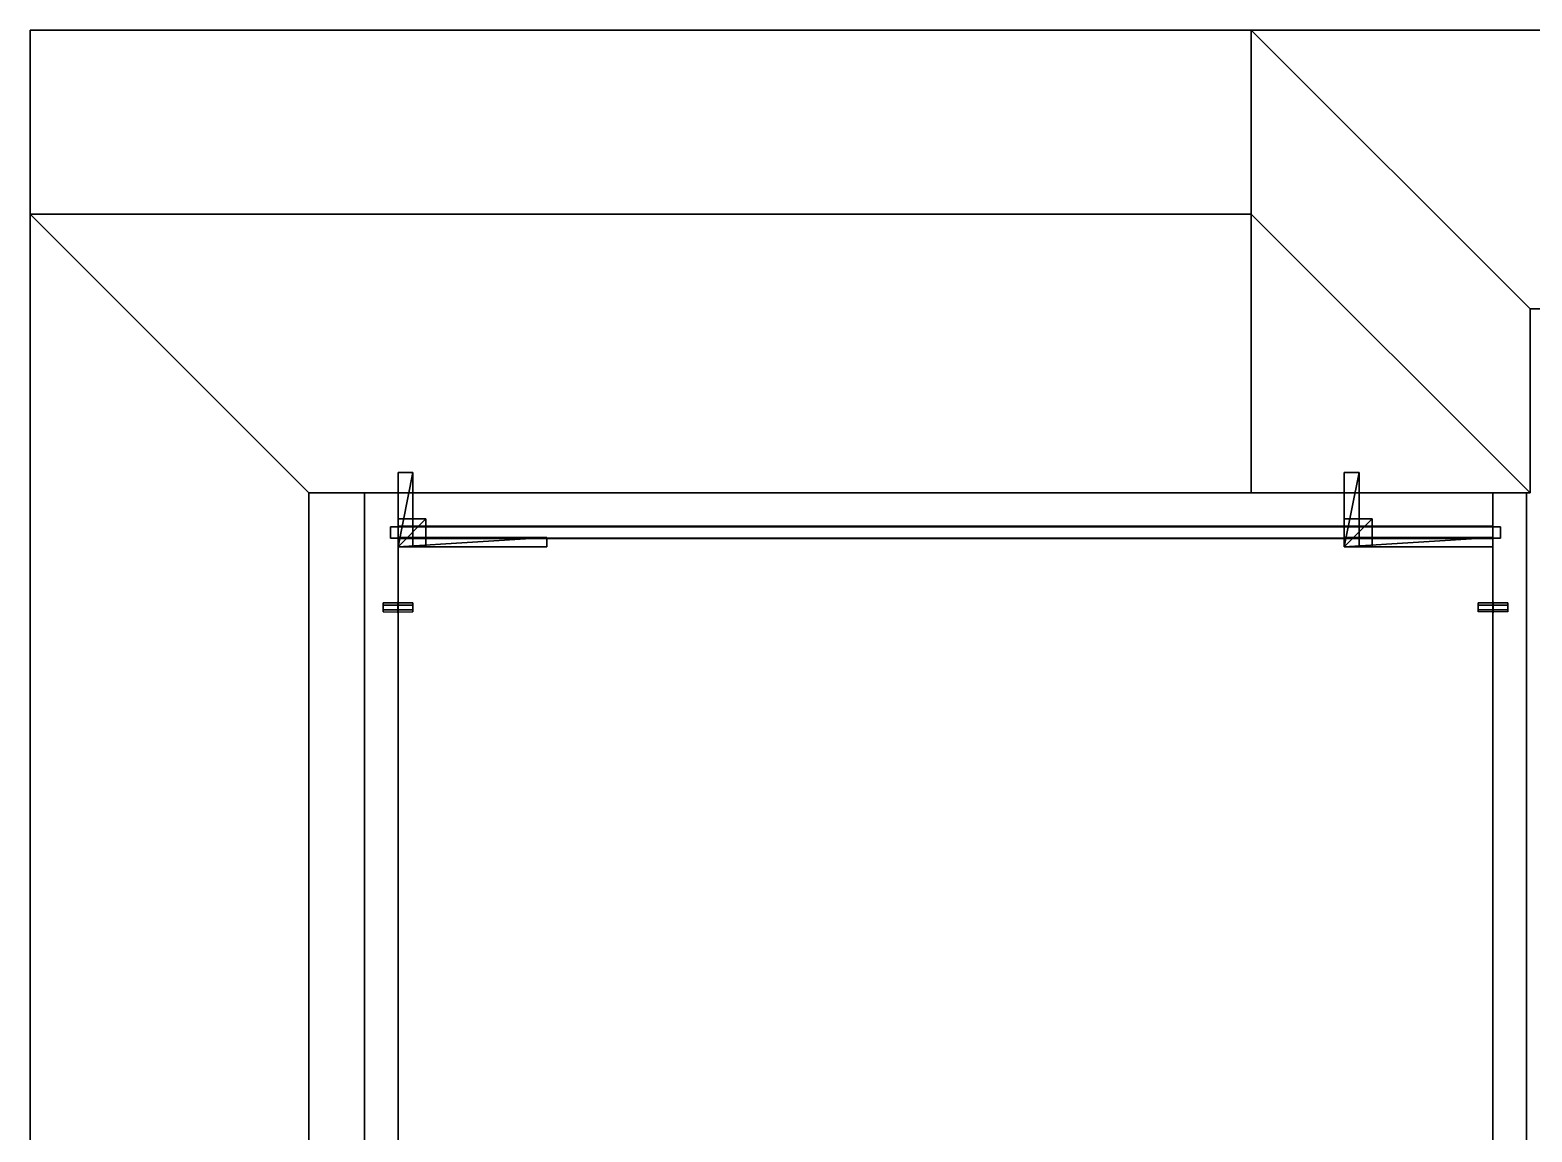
# Model space of a CAD drawing. Extents: x -150 to 1851, y -150 to 1950.
# Drawn here: x -150 to 658, y 1169 to 1762 of the extents above; entities that cross this region are included whole.
import ezdxf

# ---------------------------------------------------------------- set-up
doc = ezdxf.new("R2010")
doc.units = 0
for name, color, linetype in [('LAYER0', 7, 'CONTINUOUS'), ('LAYER1', 7, 'CONTINUOUS'), ('LAYER101', 7, 'CONTINUOUS'), ('LAYER102', 7, 'CONTINUOUS'), ('LAYER104', 254, 'CONTINUOUS'), ('LAYER106', 254, 'CONTINUOUS'), ('LAYER4', 7, 'CONTINUOUS'), ('LAYER78', 7, 'CONTINUOUS'), ('LAYER79', 7, 'CONTINUOUS'), ('LAYER80', 2, 'CONTINUOUS'), ('LAYER81', 7, 'CONTINUOUS'), ('LAYER82', 253, 'CONTINUOUS'), ('LAYER83', 253, 'CONTINUOUS'), ('LAYER84', 253, 'CONTINUOUS'), ('LAYER85', 253, 'CONTINUOUS'), ('LAYER86', 253, 'CONTINUOUS'), ('LAYER87', 253, 'CONTINUOUS'), ('LAYER88', 7, 'CONTINUOUS'), ('LAYER89', 2, 'CONTINUOUS'), ('LAYER90', 7, 'CONTINUOUS'), ('LAYER91', 253, 'CONTINUOUS'), ('LAYER92', 253, 'CONTINUOUS'), ('LAYER93', 253, 'CONTINUOUS'), ('LAYER94', 253, 'CONTINUOUS'), ('LAYER95', 253, 'CONTINUOUS'), ('LAYER96', 253, 'CONTINUOUS'), ('LAYER97', 253, 'CONTINUOUS'), ('LAYER98', 253, 'CONTINUOUS'), ('LAYER99', 7, 'CONTINUOUS')]:
    doc.layers.add(name, color=color, linetype=linetype)

msp = doc.modelspace()

# ---------------------------------------------------------------- linework, layer by layer
at = {"layer": 'LAYER0', "invisible_edges": 1}
for points in [[(1851, 1762, -5), (-150, -150, -5), (-150, 1762, -5), (1851, 1762, -5)], [(-150, -150, -5), (1851, 1762, -5), (1851, -150, -5), (-150, -150, -5)], [(-150, 1762), (1851, 1762, -5), (-150, 1762, -5), (-150, 1762)], [(1851, 1762, -5), (-150, 1762), (1851, 1762), (1851, 1762, -5)], [(-150, 1762), (-150, -150, -5), (-150, -150), (-150, 1762)], [(-150, -150, -5), (-150, 1762), (-150, 1762, -5), (-150, -150, -5)], [(1851, -150), (-150, 1762), (-150, -150), (1851, -150)], [(-150, 1762), (1851, -150), (1851, 1762), (-150, 1762)]]:
    msp.add_3dface(points, dxfattribs=at)
at = {"layer": 'LAYER1'}
for points, invisible_edges in [([(0, 1513), (-150, 798), (-150, 1663), (0, 1513)], 1), ([(-150, 1663), (0, 1513, 2407), (0, 1513), (-150, 1663)], 1), ([(0, 1513, 2407), (-150, 1663), (-150, 1663, 2407), (0, 1513, 2407)], 1), ([(-150, 1663), (-150, 1179, 1078), (-150, 1663, 2407), (-150, 1663)], 3), ([(-150, 1663), (-150, 802, 1078), (-150, 1179, 1078), (-150, 1663)], 5), ([(-150, 798), (-150, 802, 1078), (-150, 1663), (-150, 798)], 3), ([(-150, 1179, 2165), (-150, 1663, 2407), (-150, 1179, 1078), (-150, 1179, 2165)], 3), ([(-150, 802, 2165), (-150, 1663, 2407), (-150, 1179, 2165), (-150, 802, 2165)], 3), ([(-150, 798, 2165), (-150, 1663, 2407), (-150, 802, 2165), (-150, 798, 2165)], 7), ([(-150, 84, 2165), (-150, 1663, 2407), (-150, 798, 2165), (-150, 84, 2165)], 3), ([(-150, 84, 2165), (-150, -150, 2407), (-150, 1663, 2407), (-150, 84, 2165)], 5), ([(0, 0, 2407), (-150, 1663, 2407), (-150, -150, 2407), (0, 0, 2407)], 1), ([(-150, 1663, 2407), (0, 0, 2407), (0, 1513, 2407), (-150, 1663, 2407)], 1), ([(-150, 798), (0, 1513), (0, 798), (-150, 798)], 1), ([(0, 1513, 2407), (0, 1179, 2165), (0, 1513), (0, 1513, 2407)], 3), ([(0, 1513, 2407), (0, 802, 2165), (0, 1179, 2165), (0, 1513, 2407)], 5), ([(0, 1513, 2407), (0, 798, 2165), (0, 802, 2165), (0, 1513, 2407)], 7), ([(0, 1513, 2407), (0, 84, 2165), (0, 798, 2165), (0, 1513, 2407)], 5), ([(0, 0, 2407), (0, 84, 2165), (0, 1513, 2407), (0, 0, 2407)], 3), ([(0, 1179, 1078), (0, 1513), (0, 1179, 2165), (0, 1179, 1078)], 3), ([(0, 802, 1078), (0, 1513), (0, 1179, 1078), (0, 802, 1078)], 3), ([(0, 802, 1078), (0, 798), (0, 1513), (0, 802, 1078)], 5)]:
    msp.add_3dface(points, dxfattribs=dict(at, invisible_edges=invisible_edges))
at = {"layer": 'LAYER101', "invisible_edges": 1}
for points in [[(48, 1513, 767.5), (637, 1513, 887.5), (637, 1513, 767.5), (48, 1513, 767.5)], [(637, 1513, 887.5), (48, 1513, 767.5), (48, 1513, 887.5), (637, 1513, 887.5)], [(48, 1495, 887.5), (637, 1513, 887.5), (48, 1513, 887.5), (48, 1495, 887.5)], [(637, 1513, 887.5), (48, 1495, 887.5), (637, 1495, 887.5), (637, 1513, 887.5)], [(48, 1513, 767.5), (48, 1495, 887.5), (48, 1513, 887.5), (48, 1513, 767.5)], [(48, 1495, 887.5), (48, 1513, 767.5), (48, 1495, 767.5), (48, 1495, 887.5)], [(637, 1495, 767.5), (48, 1513, 767.5), (637, 1513, 767.5), (637, 1495, 767.5)], [(48, 1513, 767.5), (637, 1495, 767.5), (48, 1495, 767.5), (48, 1513, 767.5)], [(637, 1495, 767.5), (637, 1513, 887.5), (637, 1495, 887.5), (637, 1495, 767.5)], [(637, 1513, 887.5), (637, 1495, 767.5), (637, 1513, 767.5), (637, 1513, 887.5)], [(48, 1495, 887.5), (637, 1495, 767.5), (637, 1495, 887.5), (48, 1495, 887.5)], [(637, 1495, 767.5), (48, 1495, 887.5), (48, 1495, 767.5), (637, 1495, 767.5)]]:
    msp.add_3dface(points, dxfattribs=at)
at = {"layer": 'LAYER102', "invisible_edges": 1}
for points in [[(637, 1488.4, 510), (48, 1004, 510), (48, 1488.4, 510), (637, 1488.4, 510)], [(48, 1004, 510), (637, 1488.4, 510), (637, 1004, 510), (48, 1004, 510)], [(48, 1488.4, 528), (48, 1004, 510), (48, 1004, 528), (48, 1488.4, 528)], [(48, 1004, 510), (48, 1488.4, 528), (48, 1488.4, 510), (48, 1004, 510)], [(48, 1488.4, 528), (637, 1488.4, 510), (48, 1488.4, 510), (48, 1488.4, 528)], [(637, 1488.4, 510), (48, 1488.4, 528), (637, 1488.4, 528), (637, 1488.4, 510)], [(637, 1004, 528), (48, 1488.4, 528), (48, 1004, 528), (637, 1004, 528)], [(48, 1488.4, 528), (637, 1004, 528), (637, 1488.4, 528), (48, 1488.4, 528)], [(637, 1488.4, 510), (637, 1004, 528), (637, 1004, 510), (637, 1488.4, 510)], [(637, 1004, 528), (637, 1488.4, 510), (637, 1488.4, 528), (637, 1004, 528)]]:
    msp.add_3dface(points, dxfattribs=at)
at = {"layer": 'LAYER104'}
for points in [[(47.95, 1454.4, 507.5), (47.95, 1448.4, 507.5), (47.95, 1449.9, 510.0981), (47.95, 1452.9, 510.0981)], [(47.95, 1454.4, 507.5), (47.95, 1448.4, 507.5), (47.95, 1449.9, 504.9019), (47.95, 1452.9, 504.9019)], [(48.05, 1454.4, 507.5), (48.05, 1448.4, 507.5), (48.05, 1449.9, 510.0981), (48.05, 1452.9, 510.0981)], [(48.05, 1454.4, 507.5), (48.05, 1448.4, 507.5), (48.05, 1449.9, 504.9019), (48.05, 1452.9, 504.9019)], [(40, 1448.9, 507.5), (40, 1453.9, 507.5), (40, 1452.65, 509.665), (40, 1450.15, 509.665)], [(40, 1448.9, 507.5), (40, 1450.15, 505.3349), (40, 1452.65, 505.3349), (40, 1453.9, 507.5)], [(56, 1448.9, 507.5), (56, 1453.9, 507.5), (56, 1452.65, 509.665), (56, 1450.15, 509.665)], [(56, 1448.9, 507.5), (56, 1450.15, 505.3349), (56, 1452.65, 505.3349), (56, 1453.9, 507.5)]]:
    msp.add_3dface(points, dxfattribs=at)
at = {"layer": 'LAYER106'}
for points in [[(636.95, 1454.4, 507.5), (636.95, 1448.4, 507.5), (636.95, 1449.9, 510.0981), (636.95, 1452.9, 510.0981)], [(636.95, 1454.4, 507.5), (636.95, 1448.4, 507.5), (636.95, 1449.9, 504.9019), (636.95, 1452.9, 504.9019)], [(637.05, 1454.4, 507.5), (637.05, 1448.4, 507.5), (637.05, 1449.9, 510.0981), (637.05, 1452.9, 510.0981)], [(637.05, 1454.4, 507.5), (637.05, 1448.4, 507.5), (637.05, 1449.9, 504.9019), (637.05, 1452.9, 504.9019)], [(629, 1448.9, 507.5), (629, 1453.9, 507.5), (629, 1452.65, 509.665), (629, 1450.15, 509.665)], [(629, 1448.9, 507.5), (629, 1450.15, 505.3349), (629, 1452.65, 505.3349), (629, 1453.9, 507.5)], [(645, 1448.9, 507.5), (645, 1453.9, 507.5), (645, 1452.65, 509.665), (645, 1450.15, 509.665)], [(645, 1448.9, 507.5), (645, 1450.15, 505.3349), (645, 1452.65, 505.3349), (645, 1453.9, 507.5)]]:
    msp.add_3dface(points, dxfattribs=at)
at = {"layer": 'LAYER4'}
for points, invisible_edges in [([(1851, 1762), (657, 1612), (507, 1762), (1851, 1762)], 1), ([(507, 1762, 2407), (1851, 1762), (507, 1762), (507, 1762, 2407)], 1), ([(1851, 1762), (507, 1762, 2407), (1851, 1762, 2407), (1851, 1762)], 1), ([(507, 1762, 2407), (657, 1612), (657, 1612, 2407), (507, 1762, 2407)], 1), ([(657, 1612), (507, 1762, 2407), (507, 1762), (657, 1612)], 1), ([(657, 1612, 2407), (1851, 1762, 2407), (507, 1762, 2407), (657, 1612, 2407)], 1), ([(657, 1612), (1851, 1762), (1701, 1612), (657, 1612)], 1), ([(1851, 1762, 2407), (657, 1612, 2407), (1701, 1612, 2407), (1851, 1762, 2407)], 1), ([(657, 1612, 2407), (983.5, 1612, 460.5), (1701, 1612, 2407), (657, 1612, 2407)], 3), ([(657, 1612, 2407), (983.5, 1612, 380.5), (983.5, 1612, 460.5), (657, 1612, 2407)], 5), ([(983.5, 1612, 380.5), (657, 1612), (1043.5, 1612, 380.5), (983.5, 1612, 380.5)], 3), ([(657, 1612), (983.5, 1612, 380.5), (657, 1612, 2407), (657, 1612)], 3), ([(1701, 1612), (1043.5, 1612, 380.5), (657, 1612), (1701, 1612)], 3)]:
    msp.add_3dface(points, dxfattribs=dict(at, invisible_edges=invisible_edges))
at = {"layer": 'LAYER78', "invisible_edges": 1}
for points in [[(657, 1612), (507, 1513), (507, 1762), (657, 1612)], [(507, 1762), (657, 1612, 2407), (657, 1612), (507, 1762)], [(657, 1612, 2407), (507, 1762), (507, 1762, 2407), (657, 1612, 2407)], [(507, 1762, 2407), (507, 1513), (507, 1513, 2407), (507, 1762, 2407)], [(507, 1513), (507, 1762, 2407), (507, 1762), (507, 1513)], [(657, 1513, 2407), (507, 1762, 2407), (507, 1513, 2407), (657, 1513, 2407)], [(507, 1762, 2407), (657, 1513, 2407), (657, 1612, 2407), (507, 1762, 2407)], [(507, 1513), (657, 1612), (657, 1513), (507, 1513)], [(657, 1612), (657, 1513, 2407), (657, 1513), (657, 1612)], [(657, 1513, 2407), (657, 1612), (657, 1612, 2407), (657, 1513, 2407)], [(657, 1513, 2407), (507, 1513), (657, 1513), (657, 1513, 2407)], [(507, 1513), (657, 1513, 2407), (507, 1513, 2407), (507, 1513)]]:
    msp.add_3dface(points, dxfattribs=at)
at = {"layer": 'LAYER79', "invisible_edges": 1}
for points in [[(507, 1663), (0, 1513), (-150, 1663), (507, 1663)], [(-150, 1663, 2407), (507, 1663), (-150, 1663), (-150, 1663, 2407)], [(507, 1663), (-150, 1663, 2407), (507, 1663, 2407), (507, 1663)], [(-150, 1663, 2407), (0, 1513), (0, 1513, 2407), (-150, 1663, 2407)], [(0, 1513), (-150, 1663, 2407), (-150, 1663), (0, 1513)], [(0, 1513, 2407), (507, 1663, 2407), (-150, 1663, 2407), (0, 1513, 2407)], [(0, 1513), (507, 1663), (657, 1513), (0, 1513)], [(507, 1663, 2407), (0, 1513, 2407), (657, 1513, 2407), (507, 1663, 2407)], [(507, 1663), (657, 1513, 2407), (657, 1513), (507, 1663)], [(657, 1513, 2407), (507, 1663), (507, 1663, 2407), (657, 1513, 2407)], [(657, 1513, 2407), (0, 1513), (657, 1513), (657, 1513, 2407)], [(0, 1513), (657, 1513, 2407), (0, 1513, 2407), (0, 1513)]]:
    msp.add_3dface(points, dxfattribs=at)
at = {"layer": 'LAYER80'}
for points in [[(637, 1484, 847), (637, 1489, 847), (557, 1484, 847), (637, 1484, 847)], [(557, 1484, 847), (637, 1489, 847), (557, 1489, 847), (557, 1484, 847)], [(557, 1484, 847), (557, 1489, 847), (557, 1484, 824), (557, 1484, 847)], [(557, 1484, 824), (557, 1489, 847), (557, 1489, 824), (557, 1484, 824)], [(637, 1484, 824), (557, 1484, 824), (637, 1489, 824), (637, 1484, 824)], [(637, 1489, 824), (557, 1484, 824), (557, 1489, 824), (637, 1489, 824)], [(637, 1489, 824), (557, 1489, 824), (637, 1489, 847), (637, 1489, 824)], [(637, 1489, 847), (557, 1489, 824), (557, 1489, 847), (637, 1489, 847)], [(637, 1484, 824), (637, 1489, 824), (637, 1484, 847), (637, 1484, 824)], [(637, 1484, 847), (637, 1489, 824), (637, 1489, 847), (637, 1484, 847)], [(637, 1484, 847), (557, 1484, 847), (637, 1484, 824), (637, 1484, 847)], [(637, 1484, 824), (557, 1484, 847), (557, 1484, 824), (637, 1484, 824)]]:
    msp.add_3dface(points, dxfattribs=at)
at = {"layer": 'LAYER81', "invisible_edges": 1}
for points in [[(557, 1489, 847), (637, 1484, 847), (637, 1489, 847), (557, 1489, 847)], [(637, 1484, 847), (557, 1489, 847), (557, 1484, 847), (637, 1484, 847)], [(557, 1484, 824), (637, 1489, 824), (637, 1484, 824), (557, 1484, 824)], [(637, 1489, 824), (557, 1484, 824), (557, 1489, 824), (637, 1489, 824)], [(557, 1489, 847), (557, 1484, 824), (557, 1484, 847), (557, 1489, 847)], [(557, 1484, 824), (557, 1489, 847), (557, 1489, 824), (557, 1484, 824)], [(637, 1489, 824), (557, 1489, 847), (637, 1489, 847), (637, 1489, 824)], [(557, 1489, 847), (637, 1489, 824), (557, 1489, 824), (557, 1489, 847)], [(637, 1489, 824), (637, 1484, 847), (637, 1484, 824), (637, 1489, 824)], [(637, 1484, 847), (637, 1489, 824), (637, 1489, 847), (637, 1484, 847)], [(557, 1484, 824), (637, 1484, 847), (557, 1484, 847), (557, 1484, 824)], [(637, 1484, 847), (557, 1484, 824), (637, 1484, 824), (637, 1484, 847)]]:
    msp.add_3dface(points, dxfattribs=at)
at = {"layer": 'LAYER82'}
for points in [[(572, 1484, 847), (572, 1499, 847), (557, 1484, 847), (572, 1484, 847)], [(557, 1484, 847), (572, 1499, 847), (557, 1499, 847), (557, 1484, 847)], [(557, 1484, 847), (557, 1499, 847), (557, 1484, 832), (557, 1484, 847)], [(557, 1484, 832), (557, 1499, 847), (557, 1499, 832), (557, 1484, 832)], [(572, 1484, 832), (557, 1484, 832), (572, 1499, 832), (572, 1484, 832)], [(572, 1499, 832), (557, 1484, 832), (557, 1499, 832), (572, 1499, 832)], [(572, 1499, 832), (557, 1499, 832), (572, 1499, 847), (572, 1499, 832)], [(572, 1499, 847), (557, 1499, 832), (557, 1499, 847), (572, 1499, 847)], [(572, 1484, 832), (572, 1499, 832), (572, 1484, 847), (572, 1484, 832)], [(572, 1484, 847), (572, 1499, 832), (572, 1499, 847), (572, 1484, 847)], [(572, 1484, 847), (557, 1484, 847), (572, 1484, 832), (572, 1484, 847)], [(572, 1484, 832), (557, 1484, 847), (557, 1484, 832), (572, 1484, 832)]]:
    msp.add_3dface(points, dxfattribs=at)
at = {"layer": 'LAYER83'}
for points in [[(572, 1484, 847), (572, 1499, 847), (557, 1484, 847), (572, 1484, 847)], [(557, 1484, 847), (572, 1499, 847), (557, 1499, 847), (557, 1484, 847)], [(557, 1484, 847), (557, 1499, 847), (557, 1484, 832), (557, 1484, 847)], [(557, 1484, 832), (557, 1499, 847), (557, 1499, 832), (557, 1484, 832)], [(572, 1484, 832), (557, 1484, 832), (572, 1499, 832), (572, 1484, 832)], [(572, 1499, 832), (557, 1484, 832), (557, 1499, 832), (572, 1499, 832)], [(572, 1499, 832), (557, 1499, 832), (572, 1499, 847), (572, 1499, 832)], [(572, 1499, 847), (557, 1499, 832), (557, 1499, 847), (572, 1499, 847)], [(572, 1484, 832), (572, 1499, 832), (572, 1484, 847), (572, 1484, 832)], [(572, 1484, 847), (572, 1499, 832), (572, 1499, 847), (572, 1484, 847)], [(572, 1484, 847), (557, 1484, 847), (572, 1484, 832), (572, 1484, 847)], [(572, 1484, 832), (557, 1484, 847), (557, 1484, 832), (572, 1484, 832)]]:
    msp.add_3dface(points, dxfattribs=at)
at = {"layer": 'LAYER84'}
for points in [[(572, 1484, 847), (572, 1499, 847), (557, 1484, 847), (572, 1484, 847)], [(557, 1484, 847), (572, 1499, 847), (557, 1499, 847), (557, 1484, 847)], [(557, 1484, 847), (557, 1499, 847), (557, 1484, 832), (557, 1484, 847)], [(557, 1484, 832), (557, 1499, 847), (557, 1499, 832), (557, 1484, 832)], [(572, 1484, 832), (557, 1484, 832), (572, 1499, 832), (572, 1484, 832)], [(572, 1499, 832), (557, 1484, 832), (557, 1499, 832), (572, 1499, 832)], [(572, 1499, 832), (557, 1499, 832), (572, 1499, 847), (572, 1499, 832)], [(572, 1499, 847), (557, 1499, 832), (557, 1499, 847), (572, 1499, 847)], [(572, 1484, 832), (572, 1499, 832), (572, 1484, 847), (572, 1484, 832)], [(572, 1484, 847), (572, 1499, 832), (572, 1499, 847), (572, 1484, 847)], [(572, 1484, 847), (557, 1484, 847), (572, 1484, 832), (572, 1484, 847)], [(572, 1484, 832), (557, 1484, 847), (557, 1484, 832), (572, 1484, 832)]]:
    msp.add_3dface(points, dxfattribs=at)
at = {"layer": 'LAYER85'}
for points in [[(572, 1484, 847), (572, 1499, 847), (557, 1484, 847), (572, 1484, 847)], [(557, 1484, 847), (572, 1499, 847), (557, 1499, 847), (557, 1484, 847)], [(557, 1484, 847), (557, 1499, 847), (557, 1484, 832), (557, 1484, 847)], [(557, 1484, 832), (557, 1499, 847), (557, 1499, 832), (557, 1484, 832)], [(572, 1484, 832), (557, 1484, 832), (572, 1499, 832), (572, 1484, 832)], [(572, 1499, 832), (557, 1484, 832), (557, 1499, 832), (572, 1499, 832)], [(572, 1499, 832), (557, 1499, 832), (572, 1499, 847), (572, 1499, 832)], [(572, 1499, 847), (557, 1499, 832), (557, 1499, 847), (572, 1499, 847)], [(572, 1484, 832), (572, 1499, 832), (572, 1484, 847), (572, 1484, 832)], [(572, 1484, 847), (572, 1499, 832), (572, 1499, 847), (572, 1484, 847)], [(572, 1484, 847), (557, 1484, 847), (572, 1484, 832), (572, 1484, 847)], [(572, 1484, 832), (557, 1484, 847), (557, 1484, 832), (572, 1484, 832)]]:
    msp.add_3dface(points, dxfattribs=at)
at = {"layer": 'LAYER86'}
for points in [[(565, 1484, 847), (565, 1524, 847), (557, 1484, 847), (565, 1484, 847)], [(557, 1484, 847), (565, 1524, 847), (557, 1524, 847), (557, 1484, 847)], [(557, 1484, 847), (557, 1524, 847), (557, 1484, 839), (557, 1484, 847)], [(557, 1484, 839), (557, 1524, 847), (557, 1524, 839), (557, 1484, 839)], [(565, 1484, 839), (557, 1484, 839), (565, 1524, 839), (565, 1484, 839)], [(565, 1524, 839), (557, 1484, 839), (557, 1524, 839), (565, 1524, 839)], [(565, 1524, 839), (557, 1524, 839), (565, 1524, 847), (565, 1524, 839)], [(565, 1524, 847), (557, 1524, 839), (557, 1524, 847), (565, 1524, 847)], [(565, 1484, 839), (565, 1524, 839), (565, 1484, 847), (565, 1484, 839)], [(565, 1484, 847), (565, 1524, 839), (565, 1524, 847), (565, 1484, 847)], [(565, 1484, 847), (557, 1484, 847), (565, 1484, 839), (565, 1484, 847)], [(565, 1484, 839), (557, 1484, 847), (557, 1484, 839), (565, 1484, 839)]]:
    msp.add_3dface(points, dxfattribs=at)
at = {"layer": 'LAYER87'}
for points in [[(637, 1484, 847), (637, 1489, 847), (557, 1484, 847), (637, 1484, 847)], [(557, 1484, 847), (637, 1489, 847), (557, 1489, 847), (557, 1484, 847)], [(557, 1484, 847), (557, 1489, 847), (557, 1484, 831), (557, 1484, 847)], [(557, 1484, 831), (557, 1489, 847), (557, 1489, 831), (557, 1484, 831)], [(637, 1484, 831), (557, 1484, 831), (637, 1489, 831), (637, 1484, 831)], [(637, 1489, 831), (557, 1484, 831), (557, 1489, 831), (637, 1489, 831)], [(637, 1489, 831), (557, 1489, 831), (637, 1489, 847), (637, 1489, 831)], [(637, 1489, 847), (557, 1489, 831), (557, 1489, 847), (637, 1489, 847)], [(637, 1484, 831), (637, 1489, 831), (637, 1484, 847), (637, 1484, 831)], [(637, 1484, 847), (637, 1489, 831), (637, 1489, 847), (637, 1484, 847)], [(637, 1484, 847), (557, 1484, 847), (637, 1484, 831), (637, 1484, 847)], [(637, 1484, 831), (557, 1484, 847), (557, 1484, 831), (637, 1484, 831)]]:
    msp.add_3dface(points, dxfattribs=at)
at = {"layer": 'LAYER88', "invisible_edges": 1}
for points in [[(637, 1513, 151), (48, 984, 151), (48, 1513, 151), (637, 1513, 151)], [(48, 984, 151), (637, 1513, 151), (637, 984, 151), (48, 984, 151)], [(48, 1513, 169), (48, 984, 151), (48, 984, 169), (48, 1513, 169)], [(48, 984, 151), (48, 1513, 169), (48, 1513, 151), (48, 984, 151)], [(48, 1513, 169), (637, 1513, 151), (48, 1513, 151), (48, 1513, 169)], [(637, 1513, 151), (48, 1513, 169), (637, 1513, 169), (637, 1513, 151)], [(637, 984, 169), (48, 1513, 169), (48, 984, 169), (637, 984, 169)], [(48, 1513, 169), (637, 984, 169), (637, 1513, 169), (48, 1513, 169)], [(637, 1513, 151), (637, 984, 169), (637, 984, 151), (637, 1513, 151)], [(637, 984, 169), (637, 1513, 151), (637, 1513, 169), (637, 984, 169)]]:
    msp.add_3dface(points, dxfattribs=at)
at = {"layer": 'LAYER89'}
for points in [[(128, 1484, 847), (128, 1489, 847), (48, 1484, 847), (128, 1484, 847)], [(48, 1484, 847), (128, 1489, 847), (48, 1489, 847), (48, 1484, 847)], [(48, 1484, 847), (48, 1489, 847), (48, 1484, 824), (48, 1484, 847)], [(48, 1484, 824), (48, 1489, 847), (48, 1489, 824), (48, 1484, 824)], [(128, 1484, 824), (48, 1484, 824), (128, 1489, 824), (128, 1484, 824)], [(128, 1489, 824), (48, 1484, 824), (48, 1489, 824), (128, 1489, 824)], [(128, 1489, 824), (48, 1489, 824), (128, 1489, 847), (128, 1489, 824)], [(128, 1489, 847), (48, 1489, 824), (48, 1489, 847), (128, 1489, 847)], [(128, 1484, 824), (128, 1489, 824), (128, 1484, 847), (128, 1484, 824)], [(128, 1484, 847), (128, 1489, 824), (128, 1489, 847), (128, 1484, 847)], [(128, 1484, 847), (48, 1484, 847), (128, 1484, 824), (128, 1484, 847)], [(128, 1484, 824), (48, 1484, 847), (48, 1484, 824), (128, 1484, 824)]]:
    msp.add_3dface(points, dxfattribs=at)
at = {"layer": 'LAYER90', "invisible_edges": 1}
for points in [[(48, 1489, 847), (128, 1484, 847), (128, 1489, 847), (48, 1489, 847)], [(128, 1484, 847), (48, 1489, 847), (48, 1484, 847), (128, 1484, 847)], [(48, 1484, 824), (128, 1489, 824), (128, 1484, 824), (48, 1484, 824)], [(128, 1489, 824), (48, 1484, 824), (48, 1489, 824), (128, 1489, 824)], [(48, 1489, 847), (48, 1484, 824), (48, 1484, 847), (48, 1489, 847)], [(48, 1484, 824), (48, 1489, 847), (48, 1489, 824), (48, 1484, 824)], [(128, 1489, 824), (48, 1489, 847), (128, 1489, 847), (128, 1489, 824)], [(48, 1489, 847), (128, 1489, 824), (48, 1489, 824), (48, 1489, 847)], [(128, 1489, 824), (128, 1484, 847), (128, 1484, 824), (128, 1489, 824)], [(128, 1484, 847), (128, 1489, 824), (128, 1489, 847), (128, 1484, 847)], [(48, 1484, 824), (128, 1484, 847), (48, 1484, 847), (48, 1484, 824)], [(128, 1484, 847), (48, 1484, 824), (128, 1484, 824), (128, 1484, 847)]]:
    msp.add_3dface(points, dxfattribs=at)
at = {"layer": 'LAYER91'}
for points in [[(63, 1484, 847), (63, 1499, 847), (48, 1484, 847), (63, 1484, 847)], [(48, 1484, 847), (63, 1499, 847), (48, 1499, 847), (48, 1484, 847)], [(48, 1484, 847), (48, 1499, 847), (48, 1484, 832), (48, 1484, 847)], [(48, 1484, 832), (48, 1499, 847), (48, 1499, 832), (48, 1484, 832)], [(63, 1484, 832), (48, 1484, 832), (63, 1499, 832), (63, 1484, 832)], [(63, 1499, 832), (48, 1484, 832), (48, 1499, 832), (63, 1499, 832)], [(63, 1499, 832), (48, 1499, 832), (63, 1499, 847), (63, 1499, 832)], [(63, 1499, 847), (48, 1499, 832), (48, 1499, 847), (63, 1499, 847)], [(63, 1484, 832), (63, 1499, 832), (63, 1484, 847), (63, 1484, 832)], [(63, 1484, 847), (63, 1499, 832), (63, 1499, 847), (63, 1484, 847)], [(63, 1484, 847), (48, 1484, 847), (63, 1484, 832), (63, 1484, 847)], [(63, 1484, 832), (48, 1484, 847), (48, 1484, 832), (63, 1484, 832)]]:
    msp.add_3dface(points, dxfattribs=at)
at = {"layer": 'LAYER92'}
for points in [[(63, 1484, 847), (63, 1499, 847), (48, 1484, 847), (63, 1484, 847)], [(48, 1484, 847), (63, 1499, 847), (48, 1499, 847), (48, 1484, 847)], [(48, 1484, 847), (48, 1499, 847), (48, 1484, 832), (48, 1484, 847)], [(48, 1484, 832), (48, 1499, 847), (48, 1499, 832), (48, 1484, 832)], [(63, 1484, 832), (48, 1484, 832), (63, 1499, 832), (63, 1484, 832)], [(63, 1499, 832), (48, 1484, 832), (48, 1499, 832), (63, 1499, 832)], [(63, 1499, 832), (48, 1499, 832), (63, 1499, 847), (63, 1499, 832)], [(63, 1499, 847), (48, 1499, 832), (48, 1499, 847), (63, 1499, 847)], [(63, 1484, 832), (63, 1499, 832), (63, 1484, 847), (63, 1484, 832)], [(63, 1484, 847), (63, 1499, 832), (63, 1499, 847), (63, 1484, 847)], [(63, 1484, 847), (48, 1484, 847), (63, 1484, 832), (63, 1484, 847)], [(63, 1484, 832), (48, 1484, 847), (48, 1484, 832), (63, 1484, 832)]]:
    msp.add_3dface(points, dxfattribs=at)
at = {"layer": 'LAYER93'}
for points in [[(63, 1484, 847), (63, 1499, 847), (48, 1484, 847), (63, 1484, 847)], [(48, 1484, 847), (63, 1499, 847), (48, 1499, 847), (48, 1484, 847)], [(48, 1484, 847), (48, 1499, 847), (48, 1484, 832), (48, 1484, 847)], [(48, 1484, 832), (48, 1499, 847), (48, 1499, 832), (48, 1484, 832)], [(63, 1484, 832), (48, 1484, 832), (63, 1499, 832), (63, 1484, 832)], [(63, 1499, 832), (48, 1484, 832), (48, 1499, 832), (63, 1499, 832)], [(63, 1499, 832), (48, 1499, 832), (63, 1499, 847), (63, 1499, 832)], [(63, 1499, 847), (48, 1499, 832), (48, 1499, 847), (63, 1499, 847)], [(63, 1484, 832), (63, 1499, 832), (63, 1484, 847), (63, 1484, 832)], [(63, 1484, 847), (63, 1499, 832), (63, 1499, 847), (63, 1484, 847)], [(63, 1484, 847), (48, 1484, 847), (63, 1484, 832), (63, 1484, 847)], [(63, 1484, 832), (48, 1484, 847), (48, 1484, 832), (63, 1484, 832)]]:
    msp.add_3dface(points, dxfattribs=at)
at = {"layer": 'LAYER94'}
for points in [[(63, 1484, 847), (63, 1499, 847), (48, 1484, 847), (63, 1484, 847)], [(48, 1484, 847), (63, 1499, 847), (48, 1499, 847), (48, 1484, 847)], [(48, 1484, 847), (48, 1499, 847), (48, 1484, 832), (48, 1484, 847)], [(48, 1484, 832), (48, 1499, 847), (48, 1499, 832), (48, 1484, 832)], [(63, 1484, 832), (48, 1484, 832), (63, 1499, 832), (63, 1484, 832)], [(63, 1499, 832), (48, 1484, 832), (48, 1499, 832), (63, 1499, 832)], [(63, 1499, 832), (48, 1499, 832), (63, 1499, 847), (63, 1499, 832)], [(63, 1499, 847), (48, 1499, 832), (48, 1499, 847), (63, 1499, 847)], [(63, 1484, 832), (63, 1499, 832), (63, 1484, 847), (63, 1484, 832)], [(63, 1484, 847), (63, 1499, 832), (63, 1499, 847), (63, 1484, 847)], [(63, 1484, 847), (48, 1484, 847), (63, 1484, 832), (63, 1484, 847)], [(63, 1484, 832), (48, 1484, 847), (48, 1484, 832), (63, 1484, 832)]]:
    msp.add_3dface(points, dxfattribs=at)
at = {"layer": 'LAYER95'}
for points in [[(56, 1484, 847), (56, 1524, 847), (48, 1484, 847), (56, 1484, 847)], [(48, 1484, 847), (56, 1524, 847), (48, 1524, 847), (48, 1484, 847)], [(48, 1484, 847), (48, 1524, 847), (48, 1484, 839), (48, 1484, 847)], [(48, 1484, 839), (48, 1524, 847), (48, 1524, 839), (48, 1484, 839)], [(56, 1484, 839), (48, 1484, 839), (56, 1524, 839), (56, 1484, 839)], [(56, 1524, 839), (48, 1484, 839), (48, 1524, 839), (56, 1524, 839)], [(56, 1524, 839), (48, 1524, 839), (56, 1524, 847), (56, 1524, 839)], [(56, 1524, 847), (48, 1524, 839), (48, 1524, 847), (56, 1524, 847)], [(56, 1484, 839), (56, 1524, 839), (56, 1484, 847), (56, 1484, 839)], [(56, 1484, 847), (56, 1524, 839), (56, 1524, 847), (56, 1484, 847)], [(56, 1484, 847), (48, 1484, 847), (56, 1484, 839), (56, 1484, 847)], [(56, 1484, 839), (48, 1484, 847), (48, 1484, 839), (56, 1484, 839)]]:
    msp.add_3dface(points, dxfattribs=at)
at = {"layer": 'LAYER96'}
for points in [[(128, 1484, 847), (128, 1489, 847), (48, 1484, 847), (128, 1484, 847)], [(48, 1484, 847), (128, 1489, 847), (48, 1489, 847), (48, 1484, 847)], [(48, 1484, 847), (48, 1489, 847), (48, 1484, 831), (48, 1484, 847)], [(48, 1484, 831), (48, 1489, 847), (48, 1489, 831), (48, 1484, 831)], [(128, 1484, 831), (48, 1484, 831), (128, 1489, 831), (128, 1484, 831)], [(128, 1489, 831), (48, 1484, 831), (48, 1489, 831), (128, 1489, 831)], [(128, 1489, 831), (48, 1489, 831), (128, 1489, 847), (128, 1489, 831)], [(128, 1489, 847), (48, 1489, 831), (48, 1489, 847), (128, 1489, 847)], [(128, 1484, 831), (128, 1489, 831), (128, 1484, 847), (128, 1484, 831)], [(128, 1484, 847), (128, 1489, 831), (128, 1489, 847), (128, 1484, 847)], [(128, 1484, 847), (48, 1484, 847), (128, 1484, 831), (128, 1484, 847)], [(128, 1484, 831), (48, 1484, 847), (48, 1484, 831), (128, 1484, 831)]]:
    msp.add_3dface(points, dxfattribs=at)
at = {"layer": 'LAYER97', "invisible_edges": 1}
for points in [[(30, 1513, 150), (48, 984, 150), (30, 984, 150), (30, 1513, 150)], [(48, 984, 150), (30, 1513, 150), (48, 1513, 150), (48, 984, 150)], [(48, 1513, 888), (30, 984, 888), (48, 984, 888), (48, 1513, 888)], [(30, 984, 888), (48, 1513, 888), (30, 1513, 888), (30, 984, 888)], [(30, 1513, 150), (48, 1513, 888), (48, 1513, 150), (30, 1513, 150)], [(48, 1513, 888), (30, 1513, 150), (30, 1513, 888), (48, 1513, 888)], [(30, 984, 888), (30, 1513, 150), (30, 984, 150), (30, 984, 888)], [(30, 1513, 150), (30, 984, 888), (30, 1513, 888), (30, 1513, 150)], [(48, 1513, 888), (48, 984, 150), (48, 1513, 150), (48, 1513, 888)], [(48, 984, 150), (48, 1513, 888), (48, 984, 888), (48, 984, 150)]]:
    msp.add_3dface(points, dxfattribs=at)
at = {"layer": 'LAYER98', "invisible_edges": 1}
for points in [[(637, 1513, 150), (637, 984, 888), (637, 1513, 888), (637, 1513, 150)], [(637, 984, 888), (637, 1513, 150), (637, 984, 150), (637, 984, 888)], [(637, 1513, 150), (655, 984, 150), (637, 984, 150), (637, 1513, 150)], [(655, 984, 150), (637, 1513, 150), (655, 1513, 150), (655, 984, 150)], [(655, 1513, 888), (637, 984, 888), (655, 984, 888), (655, 1513, 888)], [(637, 984, 888), (655, 1513, 888), (637, 1513, 888), (637, 984, 888)], [(655, 1513, 888), (637, 1513, 150), (637, 1513, 888), (655, 1513, 888)], [(637, 1513, 150), (655, 1513, 888), (655, 1513, 150), (637, 1513, 150)], [(655, 984, 150), (655, 1513, 888), (655, 984, 888), (655, 984, 150)], [(655, 1513, 888), (655, 984, 150), (655, 1513, 150), (655, 1513, 888)]]:
    msp.add_3dface(points, dxfattribs=at)
at = {"layer": 'LAYER99', "invisible_edges": 1}
for points in [[(44, 1494.7, 165), (641, 1494.7, 887.5), (641, 1494.7, 165), (44, 1494.7, 165)], [(641, 1494.7, 887.5), (44, 1494.7, 165), (44, 1494.7, 887.5), (641, 1494.7, 887.5)], [(44, 1488.7, 887.5), (641, 1494.7, 887.5), (44, 1494.7, 887.5), (44, 1488.7, 887.5)], [(641, 1494.7, 887.5), (44, 1488.7, 887.5), (641, 1488.7, 887.5), (641, 1494.7, 887.5)], [(44, 1494.7, 165), (44, 1488.7, 887.5), (44, 1494.7, 887.5), (44, 1494.7, 165)], [(44, 1488.7, 887.5), (44, 1494.7, 165), (44, 1488.7, 165), (44, 1488.7, 887.5)], [(641, 1488.7, 165), (44, 1494.7, 165), (641, 1494.7, 165), (641, 1488.7, 165)], [(44, 1494.7, 165), (641, 1488.7, 165), (44, 1488.7, 165), (44, 1494.7, 165)], [(44, 1488.7, 887.5), (641, 1488.7, 165), (641, 1488.7, 887.5), (44, 1488.7, 887.5)], [(641, 1488.7, 165), (44, 1488.7, 887.5), (44, 1488.7, 165), (641, 1488.7, 165)], [(641, 1488.7, 165), (641, 1494.7, 887.5), (641, 1488.7, 887.5), (641, 1488.7, 165)], [(641, 1494.7, 887.5), (641, 1488.7, 165), (641, 1494.7, 165), (641, 1494.7, 887.5)]]:
    msp.add_3dface(points, dxfattribs=at)

# ---------------------------------------------------------------- meshes
at = {"layer": 'LAYER104'}
mesh = msp.add_polymesh((2, 6), dxfattribs=dict(at, n_close=True))
for k, corner in enumerate([(48.05, 1448.4, 507.5), (48.05, 1449.9, 510.0981), (48.05, 1452.9, 510.0981), (48.05, 1454.4, 507.5), (48.05, 1452.9, 504.9019), (48.05, 1449.9, 504.9019), (47.95, 1448.4, 507.5), (47.95, 1449.9, 510.0981), (47.95, 1452.9, 510.0981), (47.95, 1454.4, 507.5), (47.95, 1452.9, 504.9019), (47.95, 1449.9, 504.9019)]):
    mesh.set_mesh_vertex(divmod(k, 6), corner)
mesh = msp.add_polymesh((2, 6), dxfattribs=dict(at, n_close=True))
for k, corner in enumerate([(56, 1448.9, 507.5), (56, 1450.15, 509.665), (56, 1452.65, 509.665), (56, 1453.9, 507.5), (56, 1452.65, 505.3349), (56, 1450.15, 505.3349), (40, 1448.9, 507.5), (40, 1450.15, 509.665), (40, 1452.65, 509.665), (40, 1453.9, 507.5), (40, 1452.65, 505.3349), (40, 1450.15, 505.3349)]):
    mesh.set_mesh_vertex(divmod(k, 6), corner)
at = {"layer": 'LAYER106'}
mesh = msp.add_polymesh((2, 6), dxfattribs=dict(at, n_close=True))
for k, corner in enumerate([(636.95, 1448.4, 507.5), (636.95, 1449.9, 510.0981), (636.95, 1452.9, 510.0981), (636.95, 1454.4, 507.5), (636.95, 1452.9, 504.9019), (636.95, 1449.9, 504.9019), (637.05, 1448.4, 507.5), (637.05, 1449.9, 510.0981), (637.05, 1452.9, 510.0981), (637.05, 1454.4, 507.5), (637.05, 1452.9, 504.9019), (637.05, 1449.9, 504.9019)]):
    mesh.set_mesh_vertex(divmod(k, 6), corner)
mesh = msp.add_polymesh((2, 6), dxfattribs=dict(at, n_close=True))
for k, corner in enumerate([(629, 1448.9, 507.5), (629, 1450.15, 509.665), (629, 1452.65, 509.665), (629, 1453.9, 507.5), (629, 1452.65, 505.3349), (629, 1450.15, 505.3349), (645, 1448.9, 507.5), (645, 1450.15, 509.665), (645, 1452.65, 509.665), (645, 1453.9, 507.5), (645, 1452.65, 505.3349), (645, 1450.15, 505.3349)]):
    mesh.set_mesh_vertex(divmod(k, 6), corner)

doc.saveas('drawing.dxf')
